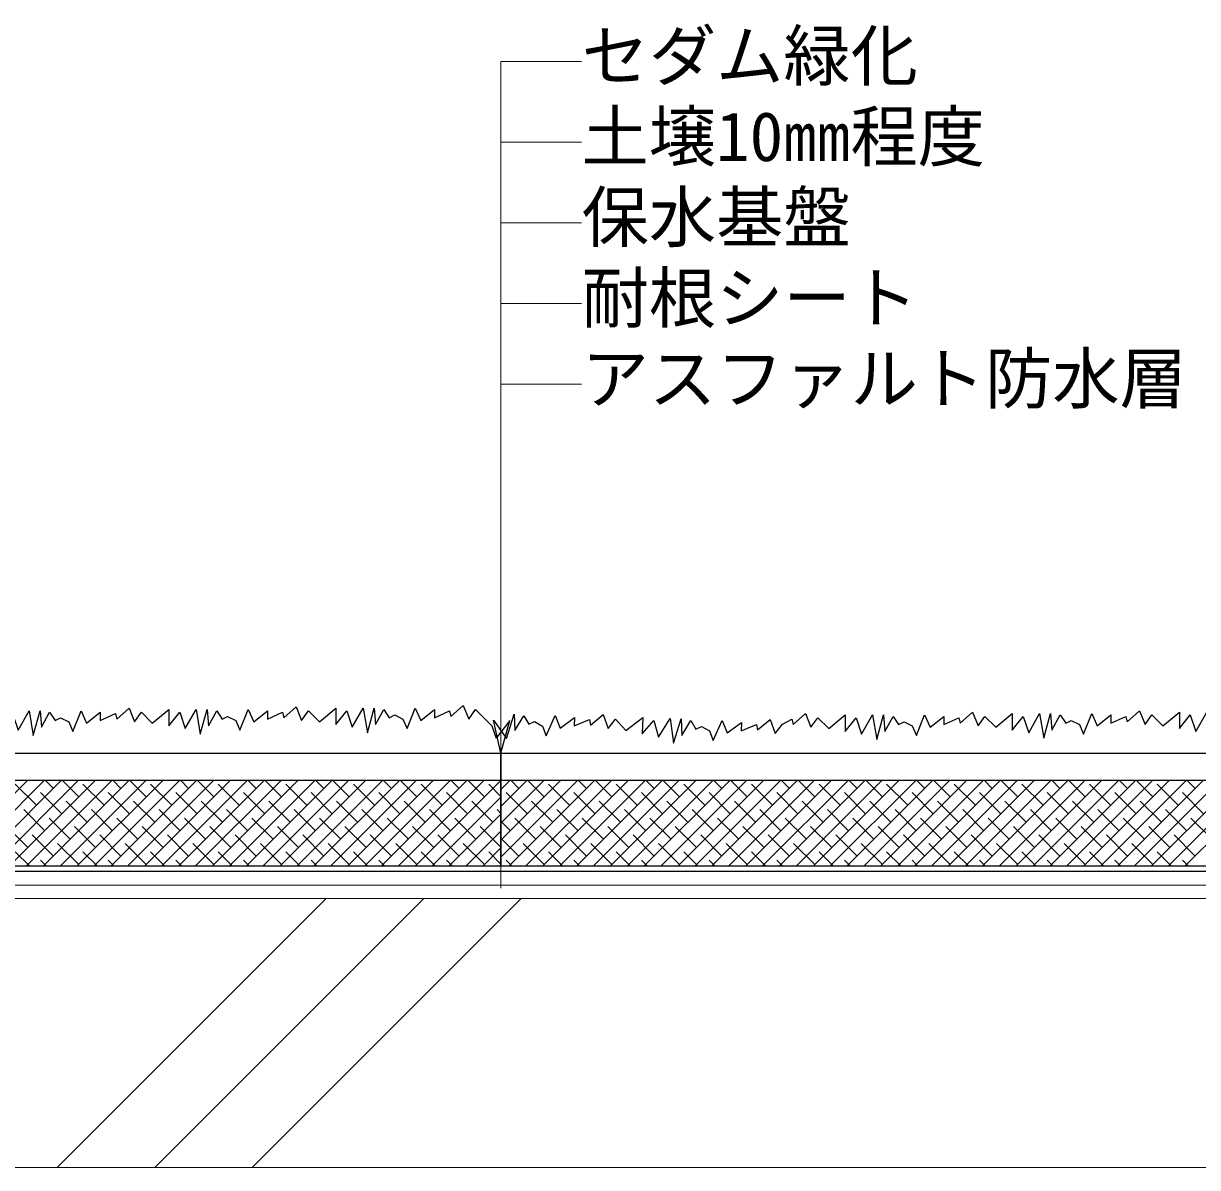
# Model space of a CAD drawing. Units: millimetres, scale not verified. Extents: x -3038 to 3038, y -2115 to 2115.
# Drawn here: x -471.2 to -34.7, y 1170.9 to 1596.3 of the extents above; entities that cross this region are included whole.
import ezdxf
from ezdxf.enums import TextEntityAlignment as Align

# ---------------------------------------------------------------- set-up
doc = ezdxf.new("R2010")
doc.units = ezdxf.units.MM
doc.header["$LTSCALE"] = 5
for name, color, linetype, lineweight in [('0-0_0', 7, 'Continuous', 18), ('0-2_躯体', 7, 'Continuous', 18), ('0-3_防水層', 4, 'Continuous', 18), ('0-5_寸法', 8, 'Continuous', 18)]:
    doc.layers.add(name, color=color, linetype=linetype, lineweight=lineweight)
for name, color, linetype in [('0-8__U+FF8A_U+FF6F_U+FF81', 7, 'Continuous'), ('0-9_土壌', 7, 'Continuous'), ('0-B__U+FF76_U+FF85_U+FF70_U+FF84_U+FF7C_U+FF6C_U+FF6F_U+FF84', 7, 'Continuous'), ('0-C_植物', 7, 'Continuous'), ('0-D__U+FF76_U+FF85_U+FF70_U+FF84_U+FF78_U+FF9E_U+FF98_U+FF70_U+FF9D_U+FF8B_U+FF9E_U+FF7D_U+FF9E_基盤', 7, 'Continuous'), ('1-5_寸法___1', 7, 'Continuous')]:
    doc.layers.add(name, color=color, linetype=linetype)
doc.styles.add('ＭＳ ゴシック', font='')
doc.styles.get('ＭＳ ゴシック').set_extended_font_data('MS Gothic')

# ---------------------------------------------------------------- blocks, each defined once
blk = doc.blocks.new('X24')
at = {"layer": '0-0_0'}
for p, q in [((2743.792, 3401.34), (2772.388, 3429.936)), ((2743.792, 3407.626), (2766.102, 3429.936)), ((2743.792, 3413.912), (2759.816, 3429.936)), ((2743.792, 3420.198), (2753.53, 3429.936)), ((2743.792, 3426.484), (2747.244, 3429.936)), ((2746.675, 3397.936), (2778.675, 3429.936)), ((2750.471, 3426.876), (2747.411, 3429.936)), ((2752.961, 3397.936), (2784.961, 3429.936)), ((2759.9, 3423.733), (2753.697, 3429.936)), ((2759.247, 3397.936), (2791.247, 3429.936)), ((2769.329, 3420.59), (2761.471, 3428.448)), ((2765.533, 3397.936), (2797.533, 3429.936)), ((2771.819, 3397.936), (2803.819, 3429.936)), ((2775.615, 3426.876), (2772.556, 3429.936)), ((2778.105, 3397.936), (2810.105, 3429.936)), ((2785.045, 3423.733), (2778.842, 3429.936)), ((2784.392, 3397.936), (2816.392, 3429.936)), ((2794.474, 3420.59), (2786.616, 3428.448)), ((2790.678, 3397.936), (2822.678, 3429.936)), ((2796.964, 3397.936), (2828.964, 3429.936)), ((2800.76, 3426.876), (2797.701, 3429.936)), ((2803.25, 3397.936), (2835.25, 3429.936)), ((2810.189, 3423.733), (2803.987, 3429.936)), ((2809.536, 3397.936), (2841.536, 3429.936)), ((2819.619, 3420.59), (2811.761, 3428.448)), ((2815.822, 3397.936), (2847.822, 3429.936)), ((2822.109, 3397.936), (2854.109, 3429.936)), ((2825.905, 3426.876), (2822.845, 3429.936)), ((2828.395, 3397.936), (2860.395, 3429.936)), ((2835.334, 3423.733), (2829.132, 3429.936)), ((2834.681, 3397.936), (2866.681, 3429.936)), ((2844.763, 3420.59), (2836.906, 3428.448)), ((2840.967, 3397.936), (2872.967, 3429.936)), ((2847.253, 3397.936), (2879.253, 3429.936)), ((2851.049, 3426.876), (2847.99, 3429.936)), ((2853.54, 3397.936), (2885.54, 3429.936)), ((2860.479, 3423.733), (2854.276, 3429.936)), ((2859.826, 3397.936), (2891.826, 3429.936)), ((2869.908, 3420.59), (2862.05, 3428.448)), ((2866.112, 3397.936), (2898.112, 3429.936)), ((2872.398, 3397.936), (2904.398, 3429.936)), ((2876.194, 3426.876), (2873.135, 3429.936)), ((2878.684, 3397.936), (2910.684, 3429.936)), ((2885.623, 3423.733), (2879.421, 3429.936)), ((2884.97, 3397.936), (2916.97, 3429.936)), ((2895.053, 3420.59), (2887.195, 3428.448)), ((2891.257, 3397.936), (2923.257, 3429.936)), ((2897.543, 3397.936), (2929.543, 3429.936)), ((2901.339, 3426.876), (2898.28, 3429.936)), ((2903.829, 3397.936), (2935.829, 3429.936)), ((2910.768, 3423.733), (2904.566, 3429.936)), ((2910.115, 3397.936), (2942.115, 3429.936)), ((2920.197, 3420.59), (2912.34, 3428.448)), ((2916.401, 3397.936), (2948.401, 3429.936)), ((2922.688, 3397.936), (2954.688, 3429.936)), ((2926.484, 3426.876), (2923.424, 3429.936)), ((2928.974, 3397.936), (2960.974, 3429.936)), ((2935.913, 3423.733), (2929.71, 3429.936)), ((2935.26, 3397.936), (2967.26, 3429.936)), ((2945.342, 3420.59), (2937.484, 3428.448)), ((2941.546, 3397.936), (2973.546, 3429.936)), ((2947.832, 3397.936), (2979.832, 3429.936)), ((2951.628, 3426.876), (2948.569, 3429.936)), ((2954.118, 3397.936), (2986.118, 3429.936)), ((2961.058, 3423.733), (2954.855, 3429.936)), ((2960.405, 3397.936), (2992.405, 3429.936)), ((2970.487, 3420.59), (2962.629, 3428.448)), ((2966.691, 3397.936), (2998.691, 3429.936)), ((2972.977, 3397.936), (3004.977, 3429.936)), ((2976.773, 3426.876), (2973.714, 3429.936)), ((2979.263, 3397.936), (3011.263, 3429.936)), ((2986.202, 3423.733), (2980, 3429.936)), ((2985.549, 3397.936), (3017.549, 3429.936)), ((2995.632, 3420.59), (2987.774, 3428.448)), ((2991.836, 3397.936), (3023.836, 3429.936)), ((2998.122, 3397.936), (3030.122, 3429.936)), ((3001.918, 3426.876), (2998.858, 3429.936)), ((2753.614, 3417.447), (2745.756, 3425.305)), ((2778.758, 3417.447), (2770.901, 3425.305)), ((2803.903, 3417.447), (2796.045, 3425.305)), ((2829.048, 3417.447), (2821.19, 3425.305)), ((2854.192, 3417.447), (2846.335, 3425.305)), ((2879.337, 3417.447), (2871.479, 3425.305)), ((2904.482, 3417.447), (2896.624, 3425.305)), ((2929.627, 3417.447), (2921.769, 3425.305)), ((2954.771, 3417.447), (2946.914, 3425.305)), ((2979.916, 3417.447), (2972.058, 3425.305)), ((3005.061, 3417.447), (2997.203, 3425.305)), ((2744.184, 3420.59), (2743.792, 3420.982)), ((2763.043, 3414.304), (2755.185, 3422.162)), ((2772.472, 3411.161), (2764.614, 3419.019)), ((2788.188, 3414.304), (2780.33, 3422.162)), ((2797.617, 3411.161), (2789.759, 3419.019)), ((2813.332, 3414.304), (2805.475, 3422.162)), ((2822.762, 3411.161), (2814.904, 3419.019)), ((2838.477, 3414.304), (2830.619, 3422.162)), ((2847.906, 3411.161), (2840.049, 3419.019)), ((2863.622, 3414.304), (2855.764, 3422.162)), ((2873.051, 3411.161), (2865.193, 3419.019)), ((2888.766, 3414.304), (2880.909, 3422.162)), ((2898.196, 3411.161), (2890.338, 3419.019)), ((2913.911, 3414.304), (2906.053, 3422.162)), ((2923.34, 3411.161), (2915.483, 3419.019)), ((2939.056, 3414.304), (2931.198, 3422.162)), ((2948.485, 3411.161), (2940.627, 3419.019)), ((2964.201, 3414.304), (2956.343, 3422.162)), ((2973.63, 3411.161), (2965.772, 3419.019)), ((2989.345, 3414.304), (2981.488, 3422.162)), ((2998.775, 3411.161), (2990.917, 3419.019)), ((2747.327, 3411.161), (2743.792, 3414.696)), ((2756.757, 3408.018), (2748.899, 3415.876)), ((2781.901, 3408.018), (2774.044, 3415.876)), ((2807.046, 3408.018), (2799.188, 3415.876)), ((2832.191, 3408.018), (2824.333, 3415.876)), ((2857.336, 3408.018), (2849.478, 3415.876)), ((2882.48, 3408.018), (2874.623, 3415.876)), ((2907.625, 3408.018), (2899.767, 3415.876)), ((2932.77, 3408.018), (2924.912, 3415.876)), ((2957.914, 3408.018), (2950.057, 3415.876)), ((2983.059, 3408.018), (2975.201, 3415.876)), ((3008.204, 3408.018), (3000.346, 3415.876)), ((2766.186, 3404.875), (2758.328, 3412.733)), ((2775.615, 3401.732), (2767.758, 3409.589)), ((2791.331, 3404.875), (2783.473, 3412.733)), ((2800.76, 3401.732), (2792.902, 3409.589)), ((2816.475, 3404.875), (2808.618, 3412.733)), ((2825.905, 3401.732), (2818.047, 3409.589)), ((2841.62, 3404.875), (2833.762, 3412.733)), ((2851.049, 3401.732), (2843.192, 3409.589)), ((2866.765, 3404.875), (2858.907, 3412.733)), ((2876.194, 3401.732), (2868.336, 3409.589)), ((2891.91, 3404.875), (2884.052, 3412.733)), ((2901.339, 3401.732), (2893.481, 3409.589)), ((2917.054, 3404.875), (2909.197, 3412.733)), ((2926.484, 3401.732), (2918.626, 3409.589)), ((2942.199, 3404.875), (2934.341, 3412.733)), ((2951.628, 3401.732), (2943.771, 3409.589)), ((2967.344, 3404.875), (2959.486, 3412.733)), ((2976.773, 3401.732), (2968.915, 3409.589)), ((2992.488, 3404.875), (2984.631, 3412.733)), ((3001.918, 3401.732), (2994.06, 3409.589)), ((2750.471, 3401.732), (2743.792, 3408.41)), ((2759.9, 3398.589), (2752.042, 3406.446)), ((2785.045, 3398.589), (2777.187, 3406.446)), ((2810.189, 3398.589), (2802.332, 3406.446)), ((2835.334, 3398.589), (2827.476, 3406.446)), ((2860.479, 3398.589), (2852.621, 3406.446)), ((2885.623, 3398.589), (2877.766, 3406.446)), ((2910.768, 3398.589), (2902.91, 3406.446)), ((2935.913, 3398.589), (2928.055, 3406.446)), ((2961.058, 3398.589), (2953.2, 3406.446)), ((2986.202, 3398.589), (2978.345, 3406.446)), ((2766.839, 3397.936), (2761.471, 3403.303)), ((2791.984, 3397.936), (2786.616, 3403.303)), ((2817.128, 3397.936), (2811.761, 3403.303)), ((2842.273, 3397.936), (2836.906, 3403.303)), ((2867.418, 3397.936), (2862.05, 3403.303)), ((2892.563, 3397.936), (2887.195, 3403.303)), ((2917.707, 3397.936), (2912.34, 3403.303)), ((2942.852, 3397.936), (2937.484, 3403.303)), ((2967.997, 3397.936), (2962.629, 3403.303)), ((2993.141, 3397.936), (2987.774, 3403.303)), ((2747.98, 3397.936), (2745.756, 3400.16)), ((2773.125, 3397.936), (2770.901, 3400.16)), ((2798.27, 3397.936), (2796.045, 3400.16)), ((2823.415, 3397.936), (2821.19, 3400.16)), ((2848.559, 3397.936), (2846.335, 3400.16)), ((2873.704, 3397.936), (2871.479, 3400.16)), ((2898.849, 3397.936), (2896.624, 3400.16)), ((2923.993, 3397.936), (2921.769, 3400.16)), ((2949.138, 3397.936), (2946.914, 3400.16)), ((2974.283, 3397.936), (2972.058, 3400.16)), ((2999.428, 3397.936), (2997.203, 3400.16))]:
    blk.add_line(p, q, dxfattribs=at)
blk = doc.blocks.new('X26')
at = {"layer": '0-0_0'}
for p, q in [((2535.839, 3397.936), (2567.839, 3429.936)), ((2542.125, 3397.936), (2574.125, 3429.936)), ((2548.411, 3397.936), (2580.411, 3429.936)), ((2554.697, 3397.936), (2586.697, 3429.936)), ((2560.983, 3397.936), (2592.983, 3429.936)), ((2571.066, 3420.59), (2563.208, 3428.448)), ((2567.27, 3397.936), (2599.27, 3429.936)), ((2573.556, 3397.936), (2605.556, 3429.936)), ((2577.352, 3426.876), (2574.293, 3429.936)), ((2579.842, 3397.936), (2611.842, 3429.936)), ((2586.781, 3423.733), (2580.579, 3429.936)), ((2586.128, 3397.936), (2618.128, 3429.936)), ((2596.21, 3420.59), (2588.353, 3428.448)), ((2592.414, 3397.936), (2624.414, 3429.936)), ((2598.701, 3397.936), (2630.701, 3429.936)), ((2602.497, 3426.876), (2599.437, 3429.936)), ((2604.987, 3397.936), (2636.987, 3429.936)), ((2611.926, 3423.733), (2605.724, 3429.936)), ((2611.273, 3397.936), (2643.273, 3429.936)), ((2621.355, 3420.59), (2613.497, 3428.448)), ((2617.559, 3397.936), (2649.559, 3429.936)), ((2623.845, 3397.936), (2655.845, 3429.936)), ((2627.641, 3426.876), (2624.582, 3429.936)), ((2630.131, 3397.936), (2662.131, 3429.936)), ((2637.071, 3423.733), (2630.868, 3429.936)), ((2636.418, 3397.936), (2668.418, 3429.936)), ((2646.5, 3420.59), (2638.642, 3428.448)), ((2642.704, 3397.936), (2674.704, 3429.936)), ((2648.99, 3397.936), (2680.99, 3429.936)), ((2652.786, 3426.876), (2649.727, 3429.936)), ((2655.276, 3397.936), (2687.276, 3429.936)), ((2662.215, 3423.733), (2656.013, 3429.936)), ((2661.562, 3397.936), (2693.562, 3429.936)), ((2671.645, 3420.59), (2663.787, 3428.448)), ((2667.849, 3397.936), (2699.849, 3429.936)), ((2674.135, 3397.936), (2706.135, 3429.936)), ((2677.931, 3426.876), (2674.871, 3429.936)), ((2680.421, 3397.936), (2712.421, 3429.936)), ((2687.36, 3423.733), (2681.158, 3429.936)), ((2686.707, 3397.936), (2718.707, 3429.936)), ((2696.789, 3420.59), (2688.932, 3428.448)), ((2692.993, 3397.936), (2724.993, 3429.936)), ((2699.279, 3397.936), (2731.279, 3429.936)), ((2703.075, 3426.876), (2700.016, 3429.936)), ((2705.566, 3397.936), (2737.566, 3429.936)), ((2712.505, 3423.733), (2706.302, 3429.936)), ((2711.852, 3397.936), (2743.792, 3429.876)), ((2721.934, 3420.59), (2714.076, 3428.448)), ((2728.22, 3426.876), (2725.161, 3429.936)), ((2737.649, 3423.733), (2731.447, 3429.936)), ((2743.792, 3423.877), (2739.221, 3428.448)), ((2580.495, 3417.447), (2572.637, 3425.305)), ((2605.64, 3417.447), (2597.782, 3425.305)), ((2630.784, 3417.447), (2622.927, 3425.305)), ((2655.929, 3417.447), (2648.071, 3425.305)), ((2681.074, 3417.447), (2673.216, 3425.305)), ((2706.219, 3417.447), (2698.361, 3425.305)), ((2718.138, 3397.936), (2743.792, 3423.59)), ((2731.363, 3417.447), (2723.506, 3425.305)), ((2574.209, 3411.161), (2566.351, 3419.019)), ((2589.924, 3414.304), (2582.066, 3422.162)), ((2599.353, 3411.161), (2591.496, 3419.019)), ((2615.069, 3414.304), (2607.211, 3422.162)), ((2624.498, 3411.161), (2616.64, 3419.019)), ((2640.214, 3414.304), (2632.356, 3422.162)), ((2649.643, 3411.161), (2641.785, 3419.019)), ((2665.358, 3414.304), (2657.501, 3422.162)), ((2674.788, 3411.161), (2666.93, 3419.019)), ((2690.503, 3414.304), (2682.645, 3422.162)), ((2699.932, 3411.161), (2692.075, 3419.019)), ((2715.648, 3414.304), (2707.79, 3422.162)), ((2725.077, 3411.161), (2717.219, 3419.019)), ((2740.793, 3414.304), (2732.935, 3422.162)), ((2743.792, 3417.59), (2742.364, 3419.019)), ((2583.638, 3408.018), (2575.78, 3415.876)), ((2608.783, 3408.018), (2600.925, 3415.876)), ((2633.927, 3408.018), (2626.07, 3415.876)), ((2659.072, 3408.018), (2651.214, 3415.876)), ((2684.217, 3408.018), (2676.359, 3415.876)), ((2709.362, 3408.018), (2701.504, 3415.876)), ((2724.424, 3397.936), (2743.792, 3417.304)), ((2734.506, 3408.018), (2726.649, 3415.876)), ((2567.923, 3404.875), (2560.065, 3412.733)), ((2577.352, 3401.732), (2569.494, 3409.589)), ((2593.067, 3404.875), (2585.21, 3412.733)), ((2602.497, 3401.732), (2594.639, 3409.589)), ((2618.212, 3404.875), (2610.354, 3412.733)), ((2627.641, 3401.732), (2619.784, 3409.589)), ((2643.357, 3404.875), (2635.499, 3412.733)), ((2652.786, 3401.732), (2644.928, 3409.589)), ((2668.501, 3404.875), (2660.644, 3412.733)), ((2677.931, 3401.732), (2670.073, 3409.589)), ((2693.646, 3404.875), (2685.788, 3412.733)), ((2703.075, 3401.732), (2695.218, 3409.589)), ((2718.791, 3404.875), (2710.933, 3412.733)), ((2728.22, 3401.732), (2720.362, 3409.589)), ((2730.71, 3397.936), (2743.792, 3411.018)), ((2743.792, 3405.018), (2736.078, 3412.733)), ((2586.781, 3398.589), (2578.923, 3406.446)), ((2611.926, 3398.589), (2604.068, 3406.446)), ((2637.071, 3398.589), (2629.213, 3406.446)), ((2662.215, 3398.589), (2654.358, 3406.446)), ((2687.36, 3398.589), (2679.502, 3406.446)), ((2712.505, 3398.589), (2704.647, 3406.446)), ((2737.649, 3398.589), (2729.792, 3406.446)), ((2568.576, 3397.936), (2563.208, 3403.303)), ((2593.72, 3397.936), (2588.353, 3403.303)), ((2618.865, 3397.936), (2613.497, 3403.303)), ((2644.01, 3397.936), (2638.642, 3403.303)), ((2669.154, 3397.936), (2663.787, 3403.303)), ((2694.299, 3397.936), (2688.932, 3403.303)), ((2719.444, 3397.936), (2714.076, 3403.303)), ((2736.996, 3397.936), (2743.792, 3404.732)), ((2743.792, 3398.732), (2739.221, 3403.303)), ((2574.862, 3397.936), (2572.637, 3400.16)), ((2600.006, 3397.936), (2597.782, 3400.16)), ((2625.151, 3397.936), (2622.927, 3400.16)), ((2650.296, 3397.936), (2648.071, 3400.16)), ((2675.441, 3397.936), (2673.216, 3400.16)), ((2700.585, 3397.936), (2698.361, 3400.16)), ((2725.73, 3397.936), (2723.506, 3400.16)), ((2743.283, 3397.936), (2743.792, 3398.445))]:
    blk.add_line(p, q, dxfattribs=at)
blk = doc.blocks.new('X46')
at = {"layer": '0-0_0'}
for p, q in [((2578.829, 3285.936), (2678.829, 3385.936)), ((2615.079, 3285.936), (2715.079, 3385.936)), ((2651.329, 3285.936), (2751.329, 3385.936))]:
    blk.add_line(p, q, dxfattribs=at)

msp = doc.modelspace()

# ---------------------------------------------------------------- linework, layer by layer
at = {"layer": '0-2_躯体'}
for p, q in [((718.587, 1270.936), (-793.708, 1270.936)), ((718.587, 1170.936), (-793.708, 1170.936))]:
    msp.add_line(p, q, dxfattribs=at)
at = {"layer": '0-3_防水層'}
for p, q in [((718.587, 1280.936), (-793.708, 1280.936)), ((718.587, 1275.936), (-793.708, 1275.936)), ((718.587, 1270.936), (-793.708, 1270.936))]:
    msp.add_line(p, q, dxfattribs=at)
at = {"layer": '0-5_寸法'}
for p, q in [((-293.708, 1582.115), (-263.708, 1582.115)), ((-293.708, 1274.809), (-293.708, 1582.115)), ((-293.708, 1552.115), (-263.708, 1552.115)), ((-293.708, 1522.115), (-263.708, 1522.115)), ((-293.708, 1492.115), (-263.708, 1492.115)), ((-293.708, 1462.115), (-263.708, 1462.115))]:
    msp.add_line(p, q, dxfattribs=at)
at = {"layer": '0-9_土壌'}
for p, q in [((-793.708, 1314.936), (-293.708, 1314.936)), ((-293.708, 1314.936), (206.292, 1314.936))]:
    msp.add_line(p, q, dxfattribs=at)
for points in [[(-793.708, 1314.936), (-793.708, 1324.936), (-293.708, 1324.936), (-293.708, 1314.936)], [(-293.708, 1314.936), (-293.708, 1324.936), (206.292, 1324.936), (206.292, 1314.936)]]:
    msp.add_lwpolyline(points, dxfattribs=at)
at = {"layer": '0-B__U+FF76_U+FF85_U+FF70_U+FF84_U+FF7C_U+FF6C_U+FF6F_U+FF84'}
for p, q in [((306.292, 1282.936), (-793.708, 1282.936)), ((306.292, 1280.936), (-793.708, 1280.936))]:
    msp.add_line(p, q, dxfattribs=at)
at = {"layer": '0-C_植物'}
for points in [[(-514.997, 1332.571), (-511.942, 1340.202), (-509.905, 1335.623), (-504.813, 1339.693), (-504.813, 1336.641), (-499.212, 1339.185), (-498.702, 1337.15), (-494.12, 1341.22), (-492.083, 1336.132), (-489.537, 1339.693), (-485.463, 1335.623), (-479.353, 1340.711), (-479.353, 1334.606), (-475.279, 1339.693), (-473.242, 1333.588), (-469.169, 1340.711), (-467.641, 1331.553), (-465.095, 1340.711), (-464.586, 1334.606), (-461.531, 1340.202), (-459.494, 1337.15), (-457.457, 1338.167), (-454.402, 1336.641), (-452.874, 1333.08)], [(-452.874, 1333.08), (-449.819, 1340.711), (-447.782, 1336.132), (-442.69, 1340.202), (-442.69, 1337.15), (-437.089, 1339.693), (-436.58, 1337.658), (-431.997, 1341.728), (-429.96, 1336.641), (-427.414, 1340.202), (-423.34, 1336.132), (-417.23, 1341.22), (-417.23, 1335.115), (-413.156, 1340.202), (-411.12, 1334.097), (-407.046, 1341.22), (-405.518, 1332.062), (-402.972, 1341.22), (-402.463, 1335.115), (-399.408, 1340.711), (-397.371, 1337.658), (-395.334, 1338.676), (-392.279, 1337.15), (-390.751, 1333.588)], [(-390.751, 1333.588), (-387.696, 1341.22), (-385.659, 1336.641), (-380.567, 1340.711), (-380.567, 1337.658), (-374.966, 1340.202), (-374.457, 1338.167), (-369.874, 1342.237), (-367.837, 1337.15), (-365.291, 1340.711), (-361.218, 1336.641), (-355.107, 1341.728), (-355.107, 1335.623), (-351.034, 1340.711), (-348.997, 1334.606), (-344.923, 1341.728), (-343.396, 1332.571), (-340.85, 1341.728), (-340.34, 1335.623), (-337.285, 1341.22), (-335.248, 1338.167), (-333.212, 1339.185), (-330.156, 1337.658), (-328.629, 1334.097), (-325.573, 1341.728), (-323.537, 1337.15), (-318.445, 1341.22), (-318.445, 1338.167), (-312.843, 1340.711), (-312.334, 1338.676), (-307.751, 1342.746), (-305.715, 1337.658), (-303.169, 1341.22), (-299.095, 1337.15), (-297.08, 1335.137), (-295.55, 1330.508)], [(-139.242, 1331.553), (-136.187, 1339.185), (-134.15, 1334.606), (-129.058, 1338.676), (-129.058, 1335.623), (-123.457, 1338.167), (-122.948, 1336.132), (-118.365, 1340.202), (-116.328, 1335.115), (-113.782, 1338.676), (-109.709, 1334.606), (-103.598, 1339.693), (-103.598, 1333.588), (-99.525, 1338.676), (-97.488, 1332.571), (-93.414, 1339.693), (-91.887, 1330.536), (-89.341, 1339.693), (-88.831, 1333.588), (-85.776, 1339.185), (-83.739, 1336.132), (-81.702, 1337.15), (-78.647, 1335.623), (-77.12, 1332.062)], [(-77.12, 1332.062), (-74.064, 1339.693), (-72.028, 1335.115), (-66.936, 1339.185), (-66.936, 1336.132), (-61.334, 1338.676), (-60.825, 1336.641), (-56.242, 1340.711), (-54.206, 1335.623), (-51.659, 1339.185), (-47.586, 1335.115), (-41.475, 1340.202), (-41.475, 1334.097), (-37.402, 1339.185), (-35.365, 1333.08), (-31.291, 1340.202), (-29.764, 1331.045), (-27.218, 1340.202), (-26.709, 1334.097), (-23.653, 1339.693), (-21.617, 1336.641), (-19.58, 1337.658), (-16.525, 1336.132), (-14.997, 1332.571)], [(-293.708, 1324.936), (-296.523, 1337.262), (-291.68, 1330.464), (-288.796, 1339.521), (-288.514, 1333.402), (-285.253, 1338.881), (-283.331, 1335.755), (-281.258, 1336.696), (-278.261, 1335.058), (-276.867, 1331.442), (-273.531, 1338.955), (-271.665, 1334.304), (-266.426, 1338.182), (-266.539, 1335.132), (-260.847, 1337.466), (-260.414, 1335.414), (-255.683, 1339.311), (-253.836, 1334.151), (-251.16, 1337.616), (-247.24, 1333.398), (-240.945, 1338.255), (-241.172, 1332.154), (-236.912, 1337.087), (-235.103, 1330.911), (-230.768, 1337.878), (-229.581, 1328.67), (-226.697, 1337.727), (-226.415, 1331.607), (-223.154, 1337.086), (-221.232, 1333.96), (-219.159, 1334.901), (-216.162, 1333.263), (-214.768, 1329.647), (-211.432, 1337.16), (-209.566, 1332.509), (-204.327, 1336.387), (-204.44, 1333.337), (-198.748, 1335.671), (-198.315, 1333.619), (-193.584, 1337.516)], [(-293.708, 1324.936), (-290.437, 1337.15), (-295.55, 1330.508)], [(-193.584, 1337.516), (-191.738, 1332.357), (-189.061, 1335.821), (-185.58, 1337.658)], [(-185.58, 1337.658), (-185.071, 1335.623), (-180.488, 1339.693), (-178.451, 1334.606), (-175.905, 1338.167), (-171.831, 1334.097), (-165.721, 1339.185), (-165.721, 1333.08), (-161.647, 1338.167), (-159.61, 1332.062), (-155.537, 1339.185), (-154.009, 1330.027), (-151.463, 1339.185), (-150.954, 1333.08), (-147.899, 1338.676), (-145.862, 1335.623), (-143.825, 1336.641), (-140.77, 1335.115), (-139.242, 1331.553)]]:
    msp.add_lwpolyline(points, dxfattribs=at)
at = {"layer": '0-D__U+FF76_U+FF85_U+FF70_U+FF84_U+FF78_U+FF9E_U+FF98_U+FF70_U+FF9D_U+FF8B_U+FF9E_U+FF7D_U+FF9E_基盤'}
msp.add_line((-293.708, 1282.936), (-293.708, 1314.936), dxfattribs=at)
for points in [[(-293.708, 1314.936), (-293.708, 1282.936), (-793.708, 1282.936)], [(206.292, 1314.936), (206.292, 1282.936), (-293.708, 1282.936)]]:
    msp.add_lwpolyline(points, dxfattribs=at)

# ---------------------------------------------------------------- block references
at = {"layer": '0-8__U+FF8A_U+FF6F_U+FF81'}
msp.add_blockref('X46', (-3037.5, -2115), dxfattribs=at)
at = {"layer": '0-D__U+FF76_U+FF85_U+FF70_U+FF84_U+FF78_U+FF9E_U+FF98_U+FF70_U+FF9D_U+FF8B_U+FF9E_U+FF7D_U+FF9E_基盤'}
for name in ['X26', 'X24']:
    msp.add_blockref(name, (-3037.5, -2115), dxfattribs=at)

# ---------------------------------------------------------------- texts
at = {"layer": '1-5_寸法___1', "style": 'ＭＳ ゴシック'}
for s, p in [('セダム緑化', (-263.708, 1569.615)), ('土壌10㎜程度', (-263.708, 1539.615)), ('保水基盤', (-263.708, 1509.615)), ('耐根シート', (-263.708, 1479.615)), ('アスファルト防水層', (-263.708, 1449.615))]:
    msp.add_text(s, height=18.33, dxfattribs=at).set_placement(p, align=Align.BOTTOM_LEFT)

doc.saveas('drawing.dxf')
